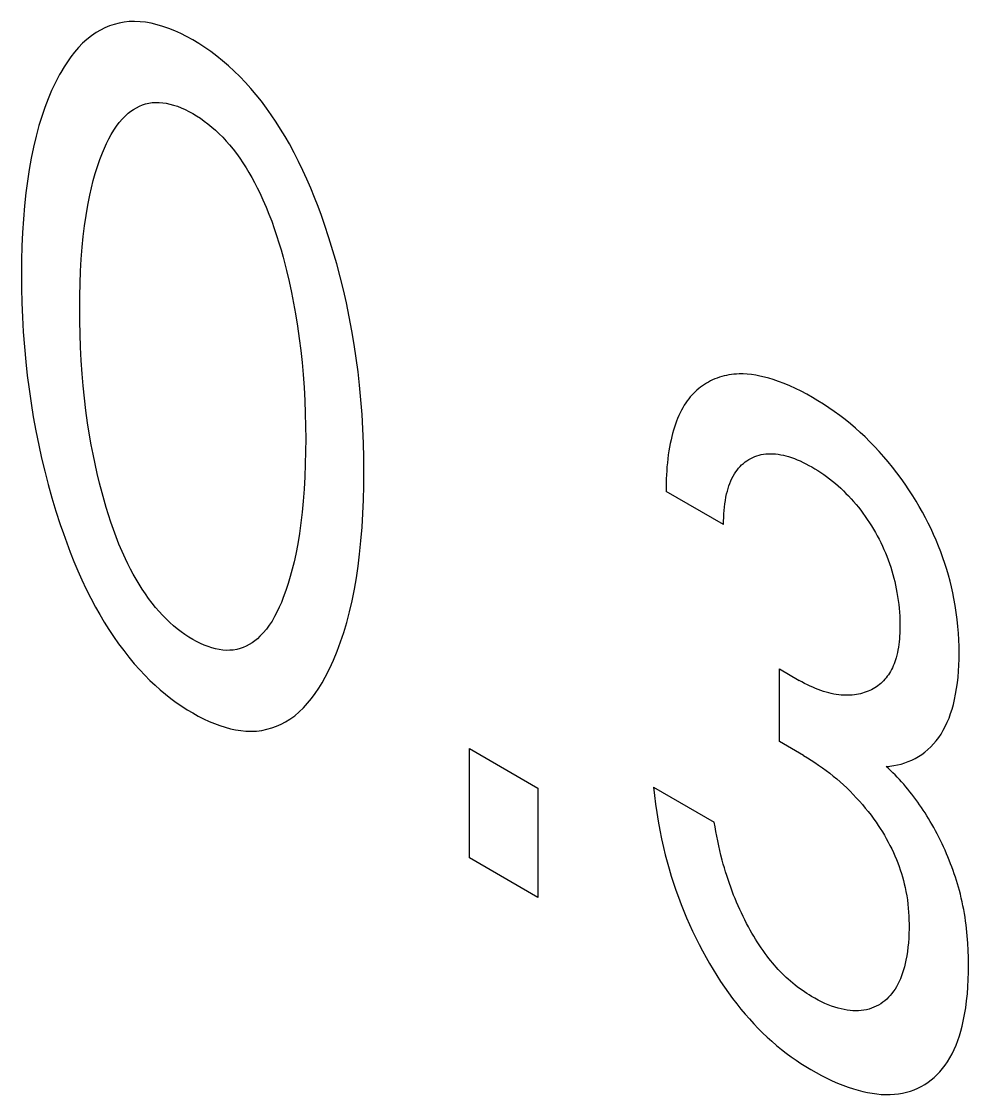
# Model space of a CAD drawing. Extents: x 0 to 420, y 0 to 297.
# Drawn here: x 181.178 to 183.203, y 114.337 to 116.633 of the extents above; entities that cross this region are included whole.
import ezdxf

# ---------------------------------------------------------------- set-up
doc = ezdxf.new("R2010")
doc.units = 0
doc.header["$LTSCALE"] = 23.1
doc.layers.add('40000_ISO', color=7, linetype='CONTINUOUS')

msp = doc.modelspace()

# ---------------------------------------------------------------- linework, layer by layer
at = {"layer": '40000_ISO', "color": 7, "linetype": 'CONTINUOUS'}
for p, q in [((181.3869, 116.6296), (181.3765, 116.6269)), ((181.3977, 116.6316), (181.3869, 116.6296)), ((181.4088, 116.6327), (181.3977, 116.6316)), ((181.4202, 116.6331), (181.4088, 116.6327)), ((181.4319, 116.6326), (181.4202, 116.6331)), ((181.4437, 116.6313), (181.4319, 116.6326)), ((181.4558, 116.6292), (181.4437, 116.6313)), ((181.4681, 116.6262), (181.4558, 116.6292)), ((181.3379, 116.6095), (181.3277, 116.6025)), ((181.347, 116.6148), (181.3379, 116.6095)), ((181.3565, 116.6195), (181.347, 116.6148)), ((181.3663, 116.6236), (181.3565, 116.6195)), ((181.3765, 116.6269), (181.3663, 116.6236)), ((181.4805, 116.6225), (181.4681, 116.6262)), ((181.4931, 116.6181), (181.4805, 116.6225)), ((181.5058, 116.613), (181.4931, 116.6181)), ((181.5186, 116.6071), (181.5058, 116.613)), ((181.5314, 116.6006), (181.5186, 116.6071)), ((181.3088, 116.5864), (181.3001, 116.5774)), ((181.3181, 116.5948), (181.3088, 116.5864)), ((181.3277, 116.6025), (181.3181, 116.5948)), ((181.5443, 116.5935), (181.5314, 116.6006)), ((181.5572, 116.5858), (181.5443, 116.5935)), ((181.5701, 116.5774), (181.5572, 116.5858)), ((181.2918, 116.5677), (181.2838, 116.5575)), ((181.3001, 116.5774), (181.2918, 116.5677)), ((181.5829, 116.5685), (181.5701, 116.5774)), ((181.5956, 116.5589), (181.5829, 116.5685)), ((181.2763, 116.5468), (181.2691, 116.5357)), ((181.2838, 116.5575), (181.2763, 116.5468)), ((181.6082, 116.5488), (181.5956, 116.5589)), ((181.6207, 116.5381), (181.6082, 116.5488)), ((181.633, 116.5269), (181.6207, 116.5381)), ((181.2597, 116.5196), (181.2509, 116.5028)), ((181.2623, 116.5242), (181.2597, 116.5196)), ((181.2691, 116.5357), (181.2623, 116.5242)), ((181.6451, 116.515), (181.633, 116.5269)), ((181.657, 116.5026), (181.6451, 116.515)), ((181.2509, 116.5028), (181.2427, 116.4854)), ((181.6687, 116.4897), (181.657, 116.5026)), ((181.2427, 116.4854), (181.2351, 116.4675)), ((181.6801, 116.4761), (181.6687, 116.4897)), ((181.6912, 116.4622), (181.6801, 116.4761)), ((181.2281, 116.449), (181.2215, 116.4299)), ((181.2351, 116.4675), (181.2281, 116.449)), ((181.4178, 116.4449), (181.4239, 116.4486)), ((181.4239, 116.4486), (181.4303, 116.4517)), ((181.4303, 116.4517), (181.4368, 116.4544)), ((181.4368, 116.4544), (181.4436, 116.4566)), ((181.4436, 116.4566), (181.4506, 116.4583)), ((181.4506, 116.4583), (181.4579, 116.4594)), ((181.4579, 116.4594), (181.4654, 116.4599)), ((181.4654, 116.4599), (181.4727, 116.4598)), ((181.4727, 116.4598), (181.4802, 116.4592)), ((181.4802, 116.4592), (181.4878, 116.4581)), ((181.4878, 116.4581), (181.4956, 116.4564)), ((181.4956, 116.4564), (181.5036, 116.4542)), ((181.5036, 116.4542), (181.5116, 116.4515)), ((181.5116, 116.4515), (181.5197, 116.4484)), ((181.5197, 116.4484), (181.5279, 116.4447)), ((181.702, 116.4478), (181.6912, 116.4622)), ((181.7124, 116.433), (181.702, 116.4478)), ((181.2215, 116.4299), (181.2156, 116.4104)), ((181.3874, 116.4172), (181.394, 116.4248)), ((181.394, 116.4248), (181.401, 116.4318)), ((181.401, 116.4318), (181.4064, 116.4366)), ((181.4064, 116.4366), (181.412, 116.4409)), ((181.412, 116.4409), (181.4178, 116.4449)), ((181.5279, 116.4447), (181.5361, 116.4406)), ((181.5361, 116.4406), (181.5443, 116.4361)), ((181.5443, 116.4361), (181.5525, 116.4311)), ((181.5525, 116.4311), (181.5607, 116.4258)), ((181.5607, 116.4258), (181.5689, 116.42)), ((181.7226, 116.4179), (181.7124, 116.433)), ((181.2156, 116.4104), (181.2094, 116.3876)), ((181.3699, 116.3914), (181.3754, 116.4004)), ((181.3754, 116.4004), (181.3812, 116.409)), ((181.3812, 116.409), (181.3874, 116.4172)), ((181.5689, 116.42), (181.577, 116.4138)), ((181.577, 116.4138), (181.585, 116.4072)), ((181.585, 116.4072), (181.5929, 116.4002)), ((181.5929, 116.4002), (181.6007, 116.3929)), ((181.7324, 116.4025), (181.7226, 116.4179)), ((181.7419, 116.3868), (181.7324, 116.4025)), ((181.2094, 116.3876), (181.2038, 116.3644)), ((181.36, 116.3722), (181.3648, 116.382)), ((181.3648, 116.382), (181.3699, 116.3914)), ((181.6007, 116.3929), (181.6084, 116.3852)), ((181.6084, 116.3852), (181.6159, 116.3772)), ((181.6159, 116.3772), (181.6232, 116.3688)), ((181.751, 116.371), (181.7419, 116.3868)), ((181.2038, 116.3644), (181.1989, 116.3406)), ((181.3511, 116.3519), (181.3554, 116.3622)), ((181.3554, 116.3622), (181.36, 116.3722)), ((181.6232, 116.3688), (181.6307, 116.3596)), ((181.6307, 116.3596), (181.6379, 116.3502)), ((181.7611, 116.3523), (181.751, 116.371)), ((181.1989, 116.3406), (181.1945, 116.3163)), ((181.3407, 116.323), (181.3457, 116.3376)), ((181.3457, 116.3376), (181.3511, 116.3519)), ((181.6379, 116.3502), (181.645, 116.3404)), ((181.645, 116.3404), (181.6518, 116.3303)), ((181.7708, 116.3335), (181.7611, 116.3523)), ((181.7799, 116.3144), (181.7708, 116.3335)), ((181.1945, 116.3163), (181.1908, 116.2916)), ((181.3317, 116.2928), (181.336, 116.308)), ((181.336, 116.308), (181.3407, 116.323)), ((181.6518, 116.3303), (181.6583, 116.32)), ((181.6583, 116.32), (181.6646, 116.3096)), ((181.6646, 116.3096), (181.6707, 116.2989)), ((181.7887, 116.2953), (181.7799, 116.3144)), ((181.1908, 116.2916), (181.1875, 116.2665)), ((181.3278, 116.2772), (181.3317, 116.2928)), ((181.6707, 116.2989), (181.6766, 116.2882)), ((181.6766, 116.2882), (181.6822, 116.2773)), ((181.7969, 116.2761), (181.7887, 116.2953)), ((181.1875, 116.2665), (181.1845, 116.2385)), ((181.3242, 116.2613), (181.3278, 116.2772)), ((181.6822, 116.2773), (181.6876, 116.2664)), ((181.6876, 116.2664), (181.6946, 116.2512)), ((181.8048, 116.2567), (181.7969, 116.2761)), ((181.3162, 116.218), (181.32, 116.2399)), ((181.32, 116.2399), (181.3242, 116.2613)), ((181.6946, 116.2512), (181.7012, 116.236)), ((181.8123, 116.2373), (181.8048, 116.2567)), ((181.1845, 116.2385), (181.1822, 116.21)), ((181.313, 116.1958), (181.3162, 116.218)), ((181.7012, 116.236), (181.7074, 116.2207)), ((181.7074, 116.2207), (181.7132, 116.2054)), ((181.8195, 116.2179), (181.8123, 116.2373)), ((181.8263, 116.1985), (181.8195, 116.2179)), ((181.1822, 116.21), (181.1804, 116.1812)), ((181.3103, 116.1732), (181.313, 116.1958)), ((181.7132, 116.2054), (181.7187, 116.1901)), ((181.8356, 116.1704), (181.8263, 116.1985)), ((181.1804, 116.1812), (181.1791, 116.152)), ((181.3081, 116.1503), (181.3103, 116.1732)), ((181.7187, 116.1901), (181.7238, 116.1747)), ((181.7238, 116.1747), (181.7286, 116.1594)), ((181.8443, 116.1423), (181.8356, 116.1704)), ((181.1791, 116.152), (181.1784, 116.1225)), ((181.3061, 116.1246), (181.3081, 116.1503)), ((181.7286, 116.1594), (181.7332, 116.1441)), ((181.3045, 116.0985), (181.3061, 116.1246)), ((181.7332, 116.1441), (181.7375, 116.1288)), ((181.7375, 116.1288), (181.739, 116.1232)), ((181.8524, 116.1142), (181.8443, 116.1423)), ((181.1784, 116.1225), (181.1782, 116.0927)), ((181.739, 116.1232), (181.745, 116.0998)), ((181.8599, 116.0863), (181.8524, 116.1142)), ((181.1782, 116.0927), (181.1784, 116.0621)), ((181.3035, 116.0722), (181.3045, 116.0985)), ((181.745, 116.0998), (181.7506, 116.0764)), ((181.8667, 116.0585), (181.8599, 116.0863)), ((181.1784, 116.0621), (181.1791, 116.0312)), ((181.3029, 116.0456), (181.3035, 116.0722)), ((181.7506, 116.0764), (181.7556, 116.0532)), ((181.873, 116.0308), (181.8667, 116.0585)), ((181.3027, 116.0188), (181.3029, 116.0456)), ((181.7556, 116.0532), (181.7602, 116.0301)), ((181.1791, 116.0312), (181.1803, 116.0001)), ((181.3029, 115.9914), (181.3027, 116.0188)), ((181.7602, 116.0301), (181.7644, 116.0072)), ((181.8792, 116.0009), (181.873, 116.0308)), ((181.1803, 116.0001), (181.1821, 115.9687)), ((181.3035, 115.9637), (181.3029, 115.9914)), ((181.7644, 116.0072), (181.7686, 115.9808)), ((181.8848, 115.9713), (181.8792, 116.0009)), ((181.1821, 115.9687), (181.1844, 115.937)), ((181.3045, 115.9358), (181.3035, 115.9637)), ((181.7686, 115.9808), (181.7723, 115.9547)), ((181.8897, 115.9418), (181.8848, 115.9713)), ((181.7723, 115.9547), (181.7755, 115.9288)), ((181.8941, 115.9125), (181.8897, 115.9418)), ((181.1844, 115.937), (181.1874, 115.905)), ((181.306, 115.9076), (181.3045, 115.9358)), ((181.7755, 115.9288), (181.7783, 115.903)), ((181.1874, 115.905), (181.1906, 115.8758)), ((181.308, 115.8792), (181.306, 115.9076)), ((181.7783, 115.903), (181.7805, 115.8775)), ((181.8978, 115.8834), (181.8941, 115.9125)), ((181.1906, 115.8758), (181.1943, 115.8463)), ((181.3102, 115.8533), (181.308, 115.8792)), ((181.7805, 115.8775), (181.7825, 115.8495)), ((181.9011, 115.8546), (181.8978, 115.8834)), ((182.6705, 115.8717), (182.6656, 115.87)), ((182.6755, 115.8732), (182.6705, 115.8717)), ((182.6806, 115.8745), (182.6755, 115.8732)), ((182.6858, 115.8757), (182.6806, 115.8745)), ((182.691, 115.8767), (182.6858, 115.8757)), ((182.6964, 115.8774), (182.691, 115.8767)), ((182.7017, 115.878), (182.6964, 115.8774)), ((182.7072, 115.8785), (182.7017, 115.878)), ((182.7128, 115.8787), (182.7072, 115.8785)), ((182.7214, 115.8787), (182.7128, 115.8787)), ((182.7302, 115.8782), (182.7214, 115.8787)), ((182.7392, 115.8773), (182.7302, 115.8782)), ((182.7482, 115.876), (182.7392, 115.8773)), ((182.7574, 115.8743), (182.7482, 115.876)), ((182.7667, 115.8722), (182.7574, 115.8743)), ((182.776, 115.8697), (182.7667, 115.8722)), ((181.3129, 115.8272), (181.3102, 115.8533)), ((181.7825, 115.8495), (181.784, 115.8217)), ((181.904, 115.8231), (181.9011, 115.8546)), ((182.6303, 115.8505), (182.6263, 115.8474)), ((182.6343, 115.8535), (182.6303, 115.8505)), ((182.6384, 115.8563), (182.6343, 115.8535)), ((182.6427, 115.859), (182.6384, 115.8563)), ((182.647, 115.8615), (182.6427, 115.859)), ((182.6514, 115.8638), (182.647, 115.8615)), ((182.6561, 115.866), (182.6514, 115.8638)), ((182.6608, 115.8681), (182.6561, 115.866)), ((182.6656, 115.87), (182.6608, 115.8681)), ((182.7854, 115.8669), (182.776, 115.8697)), ((182.7973, 115.8628), (182.7854, 115.8669)), ((182.8092, 115.8583), (182.7973, 115.8628)), ((182.8212, 115.8532), (182.8092, 115.8583)), ((182.8332, 115.8477), (182.8212, 115.8532)), ((181.1943, 115.8463), (181.1986, 115.8166)), ((181.3161, 115.8009), (181.3129, 115.8272)), ((182.6049, 115.8254), (182.6018, 115.8212)), ((182.6082, 115.8295), (182.6049, 115.8254)), ((182.6116, 115.8334), (182.6082, 115.8295)), ((182.6151, 115.8371), (182.6116, 115.8334)), ((182.6187, 115.8407), (182.6151, 115.8371)), ((182.6225, 115.8441), (182.6187, 115.8407)), ((182.6263, 115.8474), (182.6225, 115.8441)), ((182.8453, 115.8417), (182.8332, 115.8477)), ((182.8574, 115.8352), (182.8453, 115.8417)), ((182.8695, 115.8284), (182.8574, 115.8352)), ((182.8812, 115.8215), (182.8695, 115.8284)), ((181.1986, 115.8166), (181.2034, 115.7868)), ((181.784, 115.8217), (181.7851, 115.7942)), ((181.9064, 115.7919), (181.904, 115.8231)), ((182.5922, 115.8065), (182.5892, 115.801)), ((182.5954, 115.8118), (182.5922, 115.8065)), ((182.5987, 115.8169), (182.5954, 115.8118)), ((182.6018, 115.8212), (182.5987, 115.8169)), ((182.8929, 115.8142), (182.8812, 115.8215)), ((182.9046, 115.8065), (182.8929, 115.8142)), ((182.9162, 115.7984), (182.9046, 115.8065)), ((181.2034, 115.7868), (181.2089, 115.7567)), ((181.3197, 115.7744), (181.3161, 115.8009)), ((181.7851, 115.7942), (181.7857, 115.7669)), ((181.9082, 115.761), (181.9064, 115.7919)), ((182.5811, 115.7836), (182.5787, 115.7775)), ((182.5837, 115.7896), (182.5811, 115.7836)), ((182.5864, 115.7954), (182.5837, 115.7896)), ((182.5892, 115.801), (182.5864, 115.7954)), ((182.9278, 115.79), (182.9162, 115.7984)), ((182.9393, 115.7811), (182.9278, 115.79)), ((182.9508, 115.7719), (182.9393, 115.7811)), ((181.2089, 115.7567), (181.215, 115.7265)), ((181.3239, 115.7477), (181.3197, 115.7744)), ((181.7857, 115.7669), (181.7859, 115.7398)), ((181.9094, 115.7304), (181.9082, 115.761)), ((182.5723, 115.7584), (182.5704, 115.7517)), ((182.5743, 115.7649), (182.5723, 115.7584)), ((182.5764, 115.7713), (182.5743, 115.7649)), ((182.5787, 115.7775), (182.5764, 115.7713)), ((182.9613, 115.7629), (182.9508, 115.7719)), ((182.9718, 115.7536), (182.9613, 115.7629)), ((181.3275, 115.7274), (181.3239, 115.7477)), ((181.7859, 115.7398), (181.7857, 115.7126)), ((182.5671, 115.7381), (182.5654, 115.7301)), ((182.5687, 115.7449), (182.5671, 115.7381)), ((182.5704, 115.7517), (182.5687, 115.7449)), ((182.9822, 115.7439), (182.9718, 115.7536)), ((182.9925, 115.7338), (182.9822, 115.7439)), ((183.0026, 115.7235), (182.9925, 115.7338)), ((181.215, 115.7265), (181.2211, 115.6985)), ((181.3313, 115.707), (181.3275, 115.7274)), ((181.7857, 115.7126), (181.7851, 115.6856)), ((181.9102, 115.7), (181.9094, 115.7304)), ((182.5625, 115.7139), (182.5613, 115.7056)), ((182.5639, 115.7221), (182.5625, 115.7139)), ((182.5654, 115.7301), (182.5639, 115.7221)), ((183.0125, 115.7127), (183.0026, 115.7235)), ((183.0223, 115.7017), (183.0125, 115.7127)), ((181.2211, 115.6985), (181.2279, 115.6704)), ((181.3355, 115.6864), (181.3313, 115.707)), ((181.9104, 115.6699), (181.9102, 115.7)), ((182.5593, 115.6887), (182.5585, 115.6802)), ((182.5602, 115.6972), (182.5593, 115.6887)), ((182.5613, 115.7056), (182.5602, 115.6972)), ((182.7218, 115.6874), (182.7255, 115.6904)), ((182.7255, 115.6904), (182.7294, 115.6931)), ((182.7294, 115.6931), (182.7334, 115.6957)), ((182.7334, 115.6957), (182.7376, 115.698)), ((182.7376, 115.698), (182.7419, 115.7001)), ((182.7419, 115.7001), (182.7463, 115.702)), ((182.7463, 115.702), (182.7508, 115.7036)), ((182.7508, 115.7036), (182.7555, 115.705)), ((182.7555, 115.705), (182.7602, 115.7061)), ((182.7602, 115.7061), (182.7651, 115.707)), ((182.7651, 115.707), (182.77, 115.7076)), ((182.77, 115.7076), (182.7751, 115.708)), ((182.7751, 115.708), (182.7803, 115.7081)), ((182.7803, 115.7081), (182.7856, 115.708)), ((182.7856, 115.708), (182.7909, 115.7076)), ((182.7909, 115.7076), (182.7963, 115.7069)), ((182.7963, 115.7069), (182.8018, 115.706)), ((182.8018, 115.706), (182.8074, 115.7049)), ((182.8074, 115.7049), (182.813, 115.7035)), ((182.813, 115.7035), (182.8186, 115.7019)), ((182.8186, 115.7019), (182.8247, 115.6999)), ((182.8247, 115.6999), (182.8309, 115.6977)), ((182.8309, 115.6977), (182.837, 115.6952)), ((182.837, 115.6952), (182.8432, 115.6925)), ((182.8432, 115.6925), (182.8494, 115.6896)), ((182.8494, 115.6896), (182.8557, 115.6865)), ((183.0318, 115.6905), (183.0223, 115.7017)), ((183.0411, 115.6791), (183.0318, 115.6905)), ((181.2279, 115.6704), (181.2352, 115.6422)), ((181.3401, 115.6658), (181.3355, 115.6864)), ((181.3451, 115.6451), (181.3401, 115.6658)), ((181.7851, 115.6856), (181.7841, 115.6589)), ((181.9102, 115.6396), (181.9104, 115.6699)), ((182.5579, 115.6715), (182.5574, 115.6628)), ((182.5585, 115.6802), (182.5579, 115.6715)), ((182.6999, 115.66), (182.7026, 115.6647)), ((182.7026, 115.6647), (182.7054, 115.6691)), ((182.7054, 115.6691), (182.7084, 115.6732)), ((182.7084, 115.6732), (182.7115, 115.6771)), ((182.7115, 115.6771), (182.7148, 115.6807)), ((182.7148, 115.6807), (182.7182, 115.6842)), ((182.7182, 115.6842), (182.7218, 115.6874)), ((182.8557, 115.6865), (182.8619, 115.6832)), ((182.8619, 115.6832), (182.8681, 115.6797)), ((182.8681, 115.6797), (182.8745, 115.6759)), ((182.8745, 115.6759), (182.8809, 115.672)), ((182.8809, 115.672), (182.8873, 115.6678)), ((182.8873, 115.6678), (182.8936, 115.6635)), ((183.0501, 115.6673), (183.0411, 115.6791)), ((183.059, 115.6553), (183.0501, 115.6673)), ((181.2352, 115.6422), (181.2432, 115.6138)), ((181.3505, 115.6243), (181.3451, 115.6451)), ((181.7841, 115.6589), (181.7826, 115.6325)), ((182.5567, 115.6452), (182.5566, 115.6363)), ((182.557, 115.654), (182.5567, 115.6452)), ((182.5574, 115.6628), (182.557, 115.654)), ((182.691, 115.6393), (182.693, 115.6447)), ((182.693, 115.6447), (182.6951, 115.65)), ((182.6951, 115.65), (182.6974, 115.6551)), ((182.6974, 115.6551), (182.6999, 115.66)), ((182.8936, 115.6635), (182.8999, 115.659)), ((182.8999, 115.659), (182.9062, 115.6542)), ((182.9062, 115.6542), (182.9125, 115.6493)), ((182.9125, 115.6493), (182.9187, 115.6441)), ((182.9187, 115.6441), (182.9244, 115.6392)), ((183.0676, 115.6431), (183.059, 115.6553)), ((183.076, 115.6306), (183.0676, 115.6431)), ((181.3547, 115.6087), (181.3505, 115.6243)), ((181.7826, 115.6325), (181.7806, 115.6064)), ((181.9095, 115.6097), (181.9102, 115.6396)), ((182.5566, 115.6363), (182.5565, 115.6274)), ((182.6797, 115.5563), (182.5565, 115.6274)), ((182.6847, 115.6151), (182.6861, 115.6219)), ((182.6861, 115.6219), (182.6876, 115.6278)), ((182.6876, 115.6278), (182.6892, 115.6336)), ((182.6892, 115.6336), (182.691, 115.6393)), ((182.9244, 115.6392), (182.9301, 115.6341)), ((182.9301, 115.6341), (182.9357, 115.6288)), ((182.9357, 115.6288), (182.9412, 115.6233)), ((182.9412, 115.6233), (182.9467, 115.6177)), ((183.0842, 115.6179), (183.076, 115.6306)), ((181.2432, 115.6138), (181.2517, 115.5854)), ((181.3593, 115.593), (181.3547, 115.6087)), ((181.7806, 115.6064), (181.7784, 115.583)), ((181.9083, 115.58), (181.9095, 115.6097)), ((182.6815, 115.5938), (182.6824, 115.6011)), ((182.6824, 115.6011), (182.6834, 115.6082)), ((182.6834, 115.6082), (182.6847, 115.6151)), ((182.9467, 115.6177), (182.9521, 115.6118)), ((182.9521, 115.6118), (182.9574, 115.6059)), ((182.9574, 115.6059), (182.9627, 115.5997)), ((182.9627, 115.5997), (182.9677, 115.5935)), ((183.0912, 115.6064), (183.0842, 115.6179)), ((183.0981, 115.5948), (183.0912, 115.6064)), ((181.2517, 115.5854), (181.2609, 115.5569)), ((181.3641, 115.5773), (181.3593, 115.593)), ((181.3692, 115.5617), (181.3641, 115.5773)), ((181.7784, 115.583), (181.7757, 115.56)), ((181.9065, 115.5508), (181.9083, 115.58)), ((182.6799, 115.5716), (182.6803, 115.5791)), ((182.6803, 115.5791), (182.6808, 115.5865)), ((182.6808, 115.5865), (182.6815, 115.5938)), ((182.9677, 115.5935), (182.9727, 115.5872)), ((182.9727, 115.5872), (182.9775, 115.5807)), ((182.9775, 115.5807), (182.9823, 115.574)), ((182.9823, 115.574), (182.9869, 115.5673)), ((183.1047, 115.583), (183.0981, 115.5948)), ((183.1111, 115.5712), (183.1047, 115.583)), ((181.2609, 115.5569), (181.2678, 115.537)), ((181.3747, 115.546), (181.3692, 115.5617)), ((181.7757, 115.56), (181.7725, 115.5374)), ((181.9041, 115.5218), (181.9065, 115.5508)), ((182.6797, 115.564), (182.6799, 115.5716)), ((182.6797, 115.5563), (182.6797, 115.564)), ((182.9869, 115.5673), (182.9914, 115.5605)), ((182.9914, 115.5605), (182.9958, 115.5535)), ((182.9958, 115.5535), (183.0001, 115.5465)), ((183.1172, 115.5592), (183.1111, 115.5712)), ((183.1231, 115.5471), (183.1172, 115.5592)), ((181.2678, 115.537), (181.2749, 115.5171)), ((181.3805, 115.5303), (181.3747, 115.546)), ((181.3867, 115.5146), (181.3805, 115.5303)), ((181.7725, 115.5374), (181.7689, 115.5151)), ((183.0001, 115.5465), (183.0041, 115.5394)), ((183.0041, 115.5394), (183.0081, 115.5323)), ((183.0081, 115.5323), (183.0119, 115.5251)), ((183.1287, 115.535), (183.1231, 115.5471)), ((183.1341, 115.5228), (183.1287, 115.535)), ((181.2749, 115.5171), (181.2824, 115.4973)), ((181.3933, 115.499), (181.3867, 115.5146)), ((181.7689, 115.5151), (181.7647, 115.4932)), ((181.9012, 115.4933), (181.9041, 115.5218)), ((183.0119, 115.5251), (183.0155, 115.5179)), ((183.0155, 115.5179), (183.0191, 115.5106)), ((183.0191, 115.5106), (183.0224, 115.5033)), ((183.1392, 115.5105), (183.1341, 115.5228)), ((183.144, 115.498), (183.1392, 115.5105)), ((181.2824, 115.4973), (181.2904, 115.4774)), ((181.4004, 115.4834), (181.3933, 115.499)), ((181.4058, 115.4723), (181.4004, 115.4834)), ((181.7647, 115.4932), (181.7611, 115.477)), ((181.898, 115.4678), (181.9012, 115.4933)), ((183.0224, 115.5033), (183.0256, 115.4959)), ((183.0256, 115.4959), (183.0286, 115.4885)), ((183.0286, 115.4885), (183.0315, 115.4811)), ((183.0315, 115.4811), (183.0343, 115.4733)), ((183.1486, 115.4855), (183.144, 115.498)), ((183.1528, 115.4729), (183.1486, 115.4855)), ((181.2904, 115.4774), (181.2987, 115.4577)), ((181.4114, 115.4612), (181.4058, 115.4723)), ((181.4172, 115.4502), (181.4114, 115.4612)), ((181.7573, 115.4611), (181.753, 115.4454)), ((181.7611, 115.477), (181.7573, 115.4611)), ((181.8943, 115.4426), (181.898, 115.4678)), ((183.0343, 115.4733), (183.0369, 115.4654)), ((183.0369, 115.4654), (183.0394, 115.4576)), ((183.1568, 115.4604), (183.1528, 115.4729)), ((183.1604, 115.4479), (183.1568, 115.4604)), ((181.2987, 115.4577), (181.3075, 115.438)), ((181.3075, 115.438), (181.3167, 115.4185)), ((181.4233, 115.4394), (181.4172, 115.4502)), ((181.4297, 115.4287), (181.4233, 115.4394)), ((181.753, 115.4454), (181.7484, 115.4301)), ((181.89, 115.4179), (181.8943, 115.4426)), ((183.0394, 115.4576), (183.0416, 115.4498)), ((183.0416, 115.4498), (183.0437, 115.442)), ((183.0437, 115.442), (183.0456, 115.4343)), ((183.1638, 115.4354), (183.1604, 115.4479)), ((183.1668, 115.423), (183.1638, 115.4354)), ((181.3167, 115.4185), (181.3265, 115.3991)), ((181.4363, 115.4182), (181.4297, 115.4287)), ((181.4431, 115.408), (181.4363, 115.4182)), ((181.7435, 115.4151), (181.7381, 115.4005)), ((181.7484, 115.4301), (181.7435, 115.4151)), ((181.8852, 115.3936), (181.89, 115.4179)), ((183.0456, 115.4343), (183.0473, 115.4265)), ((183.0473, 115.4265), (183.0489, 115.4188)), ((183.0489, 115.4188), (183.0503, 115.4112)), ((183.1696, 115.4106), (183.1668, 115.423)), ((181.3265, 115.3991), (181.3367, 115.3798)), ((181.4501, 115.398), (181.4431, 115.408)), ((181.4575, 115.3883), (181.4501, 115.398)), ((181.7339, 115.3898), (181.7293, 115.3794)), ((181.7381, 115.4005), (181.7339, 115.3898)), ((181.8797, 115.3698), (181.8852, 115.3936)), ((183.0503, 115.4112), (183.0517, 115.4026)), ((183.0517, 115.4026), (183.053, 115.3941)), ((183.053, 115.3941), (183.054, 115.3857)), ((183.1721, 115.3984), (183.1696, 115.4106)), ((183.1749, 115.3832), (183.1721, 115.3984)), ((181.3367, 115.3798), (181.3458, 115.3637)), ((181.465, 115.3789), (181.4575, 115.3883)), ((181.4723, 115.3704), (181.465, 115.3789)), ((181.4798, 115.3623), (181.4723, 115.3704)), ((181.7245, 115.3693), (181.7194, 115.3595)), ((181.7293, 115.3794), (181.7245, 115.3693)), ((181.8736, 115.3466), (181.8797, 115.3698)), ((183.054, 115.3857), (183.0549, 115.3773)), ((183.0549, 115.3773), (183.0556, 115.369)), ((183.0556, 115.369), (183.0561, 115.3608)), ((183.1772, 115.3682), (183.1749, 115.3832)), ((183.1791, 115.3533), (183.1772, 115.3682)), ((181.3458, 115.3637), (181.3553, 115.3477)), ((181.3553, 115.3477), (181.3651, 115.332)), ((181.4875, 115.3545), (181.4798, 115.3623)), ((181.4954, 115.3471), (181.4875, 115.3545)), ((181.5033, 115.34), (181.4954, 115.3471)), ((181.7139, 115.3501), (181.7081, 115.3411)), ((181.7194, 115.3595), (181.7139, 115.3501)), ((181.8674, 115.3257), (181.8736, 115.3466)), ((183.0561, 115.3608), (183.0564, 115.3527)), ((183.0564, 115.3527), (183.0566, 115.3447)), ((183.0566, 115.3447), (183.0566, 115.3367)), ((183.1806, 115.3386), (183.1791, 115.3533)), ((181.3651, 115.332), (181.3753, 115.3166)), ((181.5114, 115.3333), (181.5033, 115.34)), ((181.5195, 115.327), (181.5114, 115.3333)), ((181.5277, 115.3212), (181.5195, 115.327)), ((181.536, 115.3157), (181.5277, 115.3212)), ((181.6953, 115.3247), (181.6882, 115.3173)), ((181.7019, 115.3327), (181.6953, 115.3247)), ((181.7081, 115.3411), (181.7019, 115.3327)), ((181.8607, 115.3053), (181.8674, 115.3257)), ((183.0563, 115.3241), (183.056, 115.3178)), ((183.0565, 115.3304), (183.0563, 115.3241)), ((183.0566, 115.3367), (183.0565, 115.3304)), ((183.1817, 115.3241), (183.1806, 115.3386)), ((183.1825, 115.3097), (183.1817, 115.3241)), ((181.3753, 115.3166), (181.3859, 115.3015)), ((181.3859, 115.3015), (181.3967, 115.2867)), ((181.5443, 115.3107), (181.536, 115.3157)), ((181.5526, 115.3062), (181.5443, 115.3107)), ((181.5608, 115.3021), (181.5526, 115.3062)), ((181.5691, 115.2984), (181.5608, 115.3021)), ((181.5772, 115.2953), (181.5691, 115.2984)), ((181.6653, 115.2997), (181.6589, 115.2963)), ((181.6713, 115.3035), (181.6653, 115.2997)), ((181.6772, 115.3077), (181.6713, 115.3035)), ((181.6828, 115.3123), (181.6772, 115.3077)), ((181.6882, 115.3173), (181.6828, 115.3123)), ((181.8534, 115.2855), (181.8607, 115.3053)), ((183.0542, 115.2996), (183.0534, 115.2938)), ((183.0549, 115.3056), (183.0542, 115.2996)), ((183.0555, 115.3117), (183.0549, 115.3056)), ((183.056, 115.3178), (183.0555, 115.3117)), ((183.183, 115.2955), (183.1825, 115.3097)), ((181.3967, 115.2867), (181.4079, 115.2724)), ((181.5853, 115.2927), (181.5772, 115.2953)), ((181.5932, 115.2905), (181.5853, 115.2927)), ((181.6011, 115.2889), (181.5932, 115.2905)), ((181.6087, 115.2879), (181.6011, 115.2889)), ((181.6162, 115.2873), (181.6087, 115.2879)), ((181.6236, 115.2874), (181.6162, 115.2873)), ((181.6311, 115.288), (181.6236, 115.2874)), ((181.6384, 115.2893), (181.6311, 115.288)), ((181.6455, 115.2911), (181.6384, 115.2893)), ((181.6523, 115.2935), (181.6455, 115.2911)), ((181.6589, 115.2963), (181.6523, 115.2935)), ((181.8454, 115.2663), (181.8534, 115.2855)), ((183.05, 115.2769), (183.0486, 115.2715)), ((183.0513, 115.2824), (183.05, 115.2769)), ((183.0524, 115.288), (183.0513, 115.2824)), ((183.0534, 115.2938), (183.0524, 115.288)), ((183.1831, 115.2814), (183.183, 115.2955)), ((183.183, 115.2682), (183.1831, 115.2814)), ((181.4079, 115.2724), (181.4194, 115.2586)), ((181.4194, 115.2586), (181.4311, 115.2453)), ((181.8368, 115.2477), (181.8454, 115.2663)), ((183.0424, 115.2542), (183.0406, 115.2501)), ((183.0441, 115.2583), (183.0424, 115.2542)), ((183.0457, 115.2626), (183.0441, 115.2583)), ((183.0472, 115.267), (183.0457, 115.2626)), ((183.0486, 115.2715), (183.0472, 115.267)), ((183.1819, 115.2425), (183.1826, 115.2553)), ((183.1826, 115.2553), (183.183, 115.2682)), ((181.4311, 115.2453), (181.4418, 115.234)), ((181.4418, 115.234), (181.4527, 115.2231)), ((181.8209, 115.2177), (181.8276, 115.2298)), ((181.8276, 115.2298), (181.8368, 115.2477)), ((182.7988, 115.2475), (182.8412, 115.223)), ((182.7988, 115.0921), (182.7988, 115.2475)), ((183.0272, 115.2285), (183.0246, 115.2254)), ((183.0297, 115.2318), (183.0272, 115.2285)), ((183.0321, 115.2352), (183.0297, 115.2318)), ((183.0344, 115.2387), (183.0321, 115.2352)), ((183.0366, 115.2424), (183.0344, 115.2387)), ((183.0386, 115.2462), (183.0366, 115.2424)), ((183.0406, 115.2501), (183.0386, 115.2462)), ((183.1795, 115.2175), (183.1809, 115.2299)), ((183.1809, 115.2299), (183.1819, 115.2425)), ((181.4527, 115.2231), (181.4638, 115.2127)), ((181.4638, 115.2127), (181.475, 115.2028)), ((181.8062, 115.1949), (181.8137, 115.2061)), ((181.8137, 115.2061), (181.8209, 115.2177)), ((182.8471, 115.2197), (182.8412, 115.223)), ((182.8529, 115.2166), (182.8471, 115.2197)), ((182.8587, 115.2136), (182.8529, 115.2166)), ((182.8645, 115.2108), (182.8587, 115.2136)), ((182.8703, 115.2082), (182.8645, 115.2108)), ((182.8761, 115.2057), (182.8703, 115.2082)), ((182.8819, 115.2034), (182.8761, 115.2057)), ((183.0028, 115.207), (182.9993, 115.205)), ((183.0062, 115.2092), (183.0028, 115.207)), ((183.0095, 115.2115), (183.0062, 115.2092)), ((183.0127, 115.214), (183.0095, 115.2115)), ((183.0158, 115.2166), (183.0127, 115.214)), ((183.0189, 115.2194), (183.0158, 115.2166)), ((183.0218, 115.2223), (183.0189, 115.2194)), ((183.0246, 115.2254), (183.0218, 115.2223)), ((183.1758, 115.1936), (183.1779, 115.2054)), ((183.1779, 115.2054), (183.1795, 115.2175)), ((181.475, 115.2028), (181.4863, 115.1933)), ((181.4863, 115.1933), (181.4978, 115.1843)), ((181.4978, 115.1843), (181.5093, 115.1758)), ((181.7901, 115.174), (181.7984, 115.1842)), ((181.7984, 115.1842), (181.8062, 115.1949)), ((182.8876, 115.2013), (182.8819, 115.2034)), ((182.8933, 115.1994), (182.8876, 115.2013)), ((182.8988, 115.1977), (182.8933, 115.1994)), ((182.9043, 115.1962), (182.8988, 115.1977)), ((182.9097, 115.1949), (182.9043, 115.1962)), ((182.9151, 115.1938), (182.9097, 115.1949)), ((182.9204, 115.1929), (182.9151, 115.1938)), ((182.9257, 115.1922), (182.9204, 115.1929)), ((182.9309, 115.1917), (182.9257, 115.1922)), ((182.936, 115.1913), (182.9309, 115.1917)), ((182.9411, 115.1911), (182.936, 115.1913)), ((182.9458, 115.1911), (182.9411, 115.1911)), ((182.9503, 115.1913), (182.9458, 115.1911)), ((182.9548, 115.1917), (182.9503, 115.1913)), ((182.9593, 115.1921), (182.9548, 115.1917)), ((182.9637, 115.1928), (182.9593, 115.1921)), ((182.968, 115.1936), (182.9637, 115.1928)), ((182.9722, 115.1945), (182.968, 115.1936)), ((182.9764, 115.1956), (182.9722, 115.1945)), ((182.9805, 115.1969), (182.9764, 115.1956)), ((182.9846, 115.1983), (182.9805, 115.1969)), ((182.9884, 115.1998), (182.9846, 115.1983)), ((182.9921, 115.2014), (182.9884, 115.1998)), ((182.9957, 115.2031), (182.9921, 115.2014)), ((182.9993, 115.205), (182.9957, 115.2031)), ((183.1735, 115.182), (183.1758, 115.1936)), ((181.5093, 115.1758), (181.521, 115.1678)), ((181.521, 115.1678), (181.5326, 115.1603)), ((181.5326, 115.1603), (181.5443, 115.1533)), ((181.7721, 115.1556), (181.7813, 115.1645)), ((181.7813, 115.1645), (181.7901, 115.174)), ((183.1651, 115.152), (183.1682, 115.1617)), ((183.1682, 115.1617), (183.171, 115.1717)), ((183.171, 115.1717), (183.1735, 115.182)), ((181.5443, 115.1533), (181.556, 115.1468)), ((181.556, 115.1468), (181.5677, 115.1408)), ((181.5677, 115.1408), (181.5793, 115.1354)), ((181.7431, 115.1343), (181.7522, 115.14)), ((181.7522, 115.14), (181.7624, 115.1474)), ((181.7624, 115.1474), (181.7721, 115.1556)), ((183.1578, 115.1334), (183.1616, 115.1425)), ((183.1616, 115.1425), (183.1651, 115.152)), ((181.5793, 115.1354), (181.5909, 115.1305)), ((181.5909, 115.1305), (181.6024, 115.1263)), ((181.6024, 115.1263), (181.6138, 115.1226)), ((181.6138, 115.1226), (181.625, 115.1196)), ((181.625, 115.1196), (181.6361, 115.1172)), ((181.6361, 115.1172), (181.647, 115.1155)), ((181.647, 115.1155), (181.6577, 115.1145)), ((181.6577, 115.1145), (181.6695, 115.1142)), ((181.6695, 115.1142), (181.681, 115.1147)), ((181.681, 115.1147), (181.6922, 115.1161)), ((181.6922, 115.1161), (181.703, 115.1183)), ((181.703, 115.1183), (181.7136, 115.1213)), ((181.7136, 115.1213), (181.7238, 115.1249)), ((181.7238, 115.1249), (181.7336, 115.1293)), ((181.7336, 115.1293), (181.7431, 115.1343)), ((183.1445, 115.1082), (183.1493, 115.1163)), ((183.1493, 115.1163), (183.1537, 115.1247)), ((183.1537, 115.1247), (183.1578, 115.1334)), ((182.8506, 115.0621), (182.7988, 115.0921)), ((183.1286, 115.0871), (183.1342, 115.0937)), ((183.1342, 115.0937), (183.1395, 115.1008)), ((183.1395, 115.1008), (183.1445, 115.1082)), ((182.1359, 115.0774), (182.2826, 114.9927)), ((182.1359, 114.8432), (182.1359, 115.0774)), ((183.1033, 115.0646), (183.11, 115.0696)), ((183.11, 115.0696), (183.1165, 115.075)), ((183.1165, 115.075), (183.1227, 115.0808)), ((183.1227, 115.0808), (183.1286, 115.0871)), ((182.8506, 115.0621), (182.8587, 115.0574)), ((182.8587, 115.0574), (182.8668, 115.0524)), ((182.8668, 115.0524), (182.8748, 115.0473)), ((182.8748, 115.0473), (182.8828, 115.0419)), ((183.0593, 115.0441), (183.067, 115.0465)), ((183.067, 115.0465), (183.0745, 115.0492)), ((183.0745, 115.0492), (183.082, 115.0524)), ((183.082, 115.0524), (183.0893, 115.056)), ((183.0893, 115.056), (183.0963, 115.06)), ((183.0963, 115.06), (183.1033, 115.0646)), ((182.8828, 115.0419), (182.8909, 115.0362)), ((182.8909, 115.0362), (182.8989, 115.0304)), ((182.8989, 115.0304), (182.9068, 115.0243)), ((182.9068, 115.0243), (182.9141, 115.0184)), ((183.027, 115.039), (183.0353, 115.0397)), ((183.0319, 115.0346), (183.027, 115.039)), ((183.0367, 115.03), (183.0319, 115.0346)), ((183.0353, 115.0397), (183.0435, 115.0407)), ((183.0415, 115.0254), (183.0367, 115.03)), ((183.0463, 115.0206), (183.0415, 115.0254)), ((183.0435, 115.0407), (183.0514, 115.0422)), ((183.0514, 115.0422), (183.0593, 115.0441)), ((182.9141, 115.0184), (182.9214, 115.0124)), ((182.9214, 115.0124), (182.9286, 115.0061)), ((182.9286, 115.0061), (182.9358, 114.9996)), ((182.9358, 114.9996), (182.9429, 114.9929)), ((183.051, 115.0158), (183.0463, 115.0206)), ((183.0556, 115.0108), (183.051, 115.0158)), ((183.0602, 115.0058), (183.0556, 115.0108)), ((183.0647, 115.0006), (183.0602, 115.0058)), ((183.0692, 114.9954), (183.0647, 115.0006)), ((182.2826, 114.9927), (182.2826, 114.7585)), ((182.5296, 114.9947), (182.6595, 114.9197)), ((182.5296, 114.9947), (182.5316, 114.9767)), ((182.5316, 114.9767), (182.5339, 114.9584)), ((182.9429, 114.9929), (182.9499, 114.9861)), ((182.9499, 114.9861), (182.9568, 114.979)), ((182.9568, 114.979), (182.9634, 114.972)), ((183.0736, 114.9901), (183.0692, 114.9954)), ((183.0779, 114.9848), (183.0736, 114.9901)), ((183.0822, 114.9793), (183.0779, 114.9848)), ((183.0864, 114.9738), (183.0822, 114.9793)), ((182.5339, 114.9584), (182.5365, 114.94)), ((182.9634, 114.972), (182.9699, 114.9648)), ((182.9699, 114.9648), (182.9763, 114.9575)), ((182.9763, 114.9575), (182.9826, 114.9499)), ((183.0906, 114.9682), (183.0864, 114.9738)), ((183.0946, 114.9625), (183.0906, 114.9682)), ((183.0987, 114.9568), (183.0946, 114.9625)), ((183.1026, 114.951), (183.0987, 114.9568)), ((182.5365, 114.94), (182.5396, 114.9215)), ((182.9826, 114.9499), (182.9888, 114.9422)), ((182.9888, 114.9422), (182.9948, 114.9344)), ((182.9948, 114.9344), (183.0007, 114.9263)), ((183.1065, 114.9452), (183.1026, 114.951)), ((183.1103, 114.9393), (183.1065, 114.9452)), ((183.1141, 114.9333), (183.1103, 114.9393)), ((183.1178, 114.9273), (183.1141, 114.9333)), ((182.5396, 114.9215), (182.543, 114.9028)), ((182.6612, 114.9097), (182.6595, 114.9197)), ((182.6629, 114.8997), (182.6612, 114.9097)), ((183.0007, 114.9263), (183.0055, 114.9196)), ((183.0055, 114.9196), (183.0101, 114.9127)), ((183.0101, 114.9127), (183.0147, 114.9058)), ((183.1214, 114.9213), (183.1178, 114.9273)), ((183.1249, 114.9152), (183.1214, 114.9213)), ((183.1288, 114.9083), (183.1249, 114.9152)), ((183.1326, 114.9014), (183.1288, 114.9083)), ((182.543, 114.9028), (182.5468, 114.884)), ((182.5468, 114.884), (182.5511, 114.8651)), ((182.6649, 114.8896), (182.6629, 114.8997)), ((182.6669, 114.8794), (182.6649, 114.8896)), ((183.0147, 114.9058), (183.0191, 114.8987)), ((183.0191, 114.8987), (183.0234, 114.8916)), ((183.0234, 114.8916), (183.0275, 114.8844)), ((183.0275, 114.8844), (183.0315, 114.8771)), ((183.1362, 114.8945), (183.1326, 114.9014)), ((183.1398, 114.8876), (183.1362, 114.8945)), ((183.1433, 114.8806), (183.1398, 114.8876)), ((182.5511, 114.8651), (182.5547, 114.85)), ((182.6691, 114.8692), (182.6669, 114.8794)), ((182.6715, 114.859), (182.6691, 114.8692)), ((183.0315, 114.8771), (183.0354, 114.8698)), ((183.0354, 114.8698), (183.0391, 114.8624)), ((183.0391, 114.8624), (183.0426, 114.8549)), ((183.1467, 114.8735), (183.1433, 114.8806)), ((183.15, 114.8665), (183.1467, 114.8735)), ((183.1532, 114.8594), (183.15, 114.8665)), ((182.2826, 114.7585), (182.1359, 114.8432)), ((182.5547, 114.85), (182.5587, 114.8348)), ((182.674, 114.8487), (182.6715, 114.859)), ((182.6766, 114.8384), (182.674, 114.8487)), ((182.6789, 114.8301), (182.6766, 114.8384)), ((183.0426, 114.8549), (183.0459, 114.8475)), ((183.0459, 114.8475), (183.0491, 114.84)), ((183.0491, 114.84), (183.052, 114.8325)), ((183.1563, 114.8522), (183.1532, 114.8594)), ((183.1593, 114.8451), (183.1563, 114.8522)), ((183.1622, 114.838), (183.1593, 114.8451)), ((183.165, 114.8308), (183.1622, 114.838)), ((182.5587, 114.8348), (182.5629, 114.8196)), ((182.5629, 114.8196), (182.5675, 114.8044)), ((182.6813, 114.8218), (182.6789, 114.8301)), ((182.6837, 114.8135), (182.6813, 114.8218)), ((183.052, 114.8325), (183.0548, 114.825)), ((183.0548, 114.825), (183.0574, 114.8174)), ((183.0574, 114.8174), (183.0598, 114.8099)), ((183.1678, 114.8237), (183.165, 114.8308)), ((183.1704, 114.8165), (183.1678, 114.8237)), ((183.1729, 114.8093), (183.1704, 114.8165)), ((182.5675, 114.8044), (182.5723, 114.7892)), ((182.6863, 114.8052), (182.6837, 114.8135)), ((182.689, 114.7969), (182.6863, 114.8052)), ((182.6919, 114.7886), (182.689, 114.7969)), ((183.0598, 114.8099), (183.0621, 114.8024)), ((183.0621, 114.8024), (183.0642, 114.7949)), ((183.0642, 114.7949), (183.066, 114.7875)), ((183.1752, 114.8022), (183.1729, 114.8093)), ((183.1775, 114.795), (183.1752, 114.8022)), ((183.1797, 114.7879), (183.1775, 114.795)), ((182.5723, 114.7892), (182.5774, 114.774)), ((182.5774, 114.774), (182.5828, 114.7588)), ((182.6948, 114.7803), (182.6919, 114.7886)), ((182.6979, 114.7719), (182.6948, 114.7803)), ((182.7011, 114.7636), (182.6979, 114.7719)), ((183.066, 114.7875), (183.0677, 114.7801)), ((183.0677, 114.7801), (183.0696, 114.771)), ((183.0696, 114.771), (183.0712, 114.7621)), ((183.1818, 114.7808), (183.1797, 114.7879)), ((183.1837, 114.7737), (183.1818, 114.7808)), ((183.1859, 114.7653), (183.1837, 114.7737)), ((182.5828, 114.7588), (182.5885, 114.7436)), ((182.7042, 114.756), (182.7011, 114.7636)), ((182.7074, 114.7483), (182.7042, 114.756)), ((182.7107, 114.7406), (182.7074, 114.7483)), ((183.0712, 114.7621), (183.0725, 114.7532)), ((183.0725, 114.7532), (183.0736, 114.7444)), ((183.1879, 114.7571), (183.1859, 114.7653)), ((183.1898, 114.7488), (183.1879, 114.7571)), ((183.1915, 114.7406), (183.1898, 114.7488)), ((182.5885, 114.7436), (182.5943, 114.7292)), ((182.5943, 114.7292), (182.6003, 114.7148)), ((182.7141, 114.733), (182.7107, 114.7406)), ((182.7176, 114.7254), (182.7141, 114.733)), ((182.7213, 114.7178), (182.7176, 114.7254)), ((183.0736, 114.7444), (183.0745, 114.7357)), ((183.0745, 114.7357), (183.0752, 114.7271)), ((183.0752, 114.7271), (183.0756, 114.7186)), ((183.1931, 114.7324), (183.1915, 114.7406)), ((183.1945, 114.7243), (183.1931, 114.7324)), ((183.1958, 114.7162), (183.1945, 114.7243)), ((182.6003, 114.7148), (182.6066, 114.7005)), ((182.6066, 114.7005), (182.6131, 114.6863)), ((182.725, 114.7103), (182.7213, 114.7178)), ((182.7289, 114.7028), (182.725, 114.7103)), ((182.7329, 114.6953), (182.7289, 114.7028)), ((183.0756, 114.7186), (183.076, 114.7101)), ((183.076, 114.7101), (183.0761, 114.7018)), ((183.0761, 114.7018), (183.0761, 114.6915)), ((183.197, 114.7081), (183.1958, 114.7162)), ((183.1981, 114.7001), (183.197, 114.7081)), ((182.6131, 114.6863), (182.6199, 114.6721)), ((182.7365, 114.6888), (182.7329, 114.6953)), ((182.7401, 114.6824), (182.7365, 114.6888)), ((182.7439, 114.676), (182.7401, 114.6824)), ((183.0759, 114.6814), (183.0754, 114.6715)), ((183.0761, 114.6915), (183.0759, 114.6814)), ((183.1991, 114.6921), (183.1981, 114.7001)), ((183.1999, 114.6842), (183.1991, 114.6921)), ((183.2007, 114.6763), (183.1999, 114.6842)), ((182.6199, 114.6721), (182.627, 114.6581)), ((182.627, 114.6581), (182.6344, 114.6441)), ((182.7477, 114.6696), (182.7439, 114.676)), ((182.7517, 114.6633), (182.7477, 114.6696)), ((182.7557, 114.6571), (182.7517, 114.6633)), ((182.7598, 114.6509), (182.7557, 114.6571)), ((183.0747, 114.6617), (183.0737, 114.652)), ((183.0754, 114.6715), (183.0747, 114.6617)), ((183.2019, 114.6606), (183.2007, 114.6763)), ((183.2027, 114.6451), (183.2019, 114.6606)), ((182.6344, 114.6441), (182.642, 114.6302)), ((182.764, 114.6449), (182.7598, 114.6509)), ((182.7683, 114.6389), (182.764, 114.6449)), ((182.7727, 114.633), (182.7683, 114.6389)), ((182.7765, 114.6281), (182.7727, 114.633)), ((183.0711, 114.6333), (183.0694, 114.6242)), ((183.0725, 114.6426), (183.0711, 114.6333)), ((183.0737, 114.652), (183.0725, 114.6426)), ((183.2031, 114.6297), (183.2027, 114.6451)), ((182.642, 114.6302), (182.6495, 114.6172)), ((182.6495, 114.6172), (182.6572, 114.6043)), ((182.7803, 114.6232), (182.7765, 114.6281)), ((182.7843, 114.6184), (182.7803, 114.6232)), ((182.7883, 114.6137), (182.7843, 114.6184)), ((182.7923, 114.609), (182.7883, 114.6137)), ((182.7964, 114.6045), (182.7923, 114.609)), ((183.0662, 114.6104), (183.0643, 114.6037)), ((183.0679, 114.6172), (183.0662, 114.6104)), ((183.0694, 114.6242), (183.0679, 114.6172)), ((183.2033, 114.6146), (183.2031, 114.6297)), ((183.2032, 114.5986), (183.2033, 114.6146)), ((182.6572, 114.6043), (182.6651, 114.5916)), ((182.6651, 114.5916), (182.6732, 114.579)), ((182.8005, 114.6001), (182.7964, 114.6045)), ((182.8047, 114.5958), (182.8005, 114.6001)), ((182.809, 114.5916), (182.8047, 114.5958)), ((182.8132, 114.5875), (182.809, 114.5916)), ((182.8175, 114.5835), (182.8132, 114.5875)), ((183.0601, 114.5908), (183.0576, 114.5846)), ((183.0623, 114.5971), (183.0601, 114.5908)), ((183.0643, 114.6037), (183.0623, 114.5971)), ((183.2027, 114.5828), (183.2032, 114.5986)), ((182.6732, 114.579), (182.6816, 114.5666)), ((182.6816, 114.5666), (182.6901, 114.5544)), ((182.8224, 114.5792), (182.8175, 114.5835)), ((182.8273, 114.575), (182.8224, 114.5792)), ((182.8323, 114.571), (182.8273, 114.575)), ((182.8372, 114.5671), (182.8323, 114.571)), ((182.8422, 114.5634), (182.8372, 114.5671)), ((182.8473, 114.5598), (182.8422, 114.5634)), ((183.0462, 114.5624), (183.0429, 114.5577)), ((183.0492, 114.5674), (183.0462, 114.5624)), ((183.0522, 114.5729), (183.0492, 114.5674)), ((183.055, 114.5786), (183.0522, 114.5729)), ((183.0576, 114.5846), (183.055, 114.5786)), ((183.2008, 114.552), (183.2019, 114.5672)), ((183.2019, 114.5672), (183.2027, 114.5828)), ((182.6901, 114.5544), (182.6989, 114.5424)), ((182.6989, 114.5424), (182.7079, 114.5307)), ((182.8523, 114.5563), (182.8473, 114.5598)), ((182.8574, 114.553), (182.8523, 114.5563)), ((182.8624, 114.5498), (182.8574, 114.553)), ((182.8675, 114.5468), (182.8624, 114.5498)), ((182.8747, 114.5427), (182.8675, 114.5468)), ((182.8819, 114.5388), (182.8747, 114.5427)), ((183.0283, 114.5411), (183.0242, 114.5375)), ((183.0322, 114.5449), (183.0283, 114.5411)), ((183.036, 114.5489), (183.0322, 114.5449)), ((183.0395, 114.5532), (183.036, 114.5489)), ((183.0429, 114.5577), (183.0395, 114.5532)), ((183.1992, 114.537), (183.2008, 114.552)), ((182.7079, 114.5307), (182.7167, 114.5197)), ((182.7167, 114.5197), (182.7257, 114.509)), ((182.8891, 114.5352), (182.8819, 114.5388)), ((182.8963, 114.5319), (182.8891, 114.5352)), ((182.9034, 114.5289), (182.8963, 114.5319)), ((182.9105, 114.5261), (182.9034, 114.5289)), ((182.9176, 114.5237), (182.9105, 114.5261)), ((182.9246, 114.5216), (182.9176, 114.5237)), ((182.9311, 114.5199), (182.9246, 114.5216)), ((182.9374, 114.5185), (182.9311, 114.5199)), ((182.9438, 114.5174), (182.9374, 114.5185)), ((182.95, 114.5165), (182.9438, 114.5174)), ((182.9562, 114.516), (182.95, 114.5165)), ((182.9797, 114.5171), (182.974, 114.5164)), ((182.9852, 114.5182), (182.9797, 114.5171)), ((182.9906, 114.5196), (182.9852, 114.5182)), ((182.9959, 114.5214), (182.9906, 114.5196)), ((183.0011, 114.5234), (182.9959, 114.5214)), ((183.006, 114.5257), (183.0011, 114.5234)), ((183.0109, 114.5283), (183.006, 114.5257)), ((183.0155, 114.5312), (183.0109, 114.5283)), ((183.0199, 114.5342), (183.0155, 114.5312)), ((183.0242, 114.5375), (183.0199, 114.5342)), ((183.1949, 114.5079), (183.1973, 114.5223)), ((183.1973, 114.5223), (183.1992, 114.537)), ((182.7257, 114.509), (182.7348, 114.4985)), ((182.7348, 114.4985), (182.7441, 114.4883)), ((182.9622, 114.5158), (182.9562, 114.516)), ((182.9681, 114.5159), (182.9622, 114.5158)), ((182.974, 114.5164), (182.9681, 114.5159)), ((183.1896, 114.483), (183.1921, 114.4938)), ((183.1921, 114.4938), (183.1949, 114.5079)), ((182.7441, 114.4883), (182.7536, 114.4784)), ((182.7536, 114.4784), (182.7631, 114.4688)), ((183.1837, 114.4621), (183.1868, 114.4725)), ((183.1868, 114.4725), (183.1896, 114.483)), ((182.7631, 114.4688), (182.7728, 114.4596)), ((182.7728, 114.4596), (182.7826, 114.4507)), ((182.7826, 114.4507), (182.7928, 114.4419)), ((183.1766, 114.4424), (183.1803, 114.4521)), ((183.1803, 114.4521), (183.1837, 114.4621)), ((182.7928, 114.4419), (182.8031, 114.4334)), ((182.8031, 114.4334), (182.8135, 114.4253)), ((182.8135, 114.4253), (182.824, 114.4176)), ((183.1682, 114.424), (183.1725, 114.433)), ((183.1725, 114.433), (183.1766, 114.4424)), ((182.824, 114.4176), (182.8345, 114.4103)), ((182.8345, 114.4103), (182.845, 114.4032)), ((182.845, 114.4032), (182.8556, 114.3965)), ((183.1534, 114.3995), (183.1584, 114.407)), ((183.1584, 114.407), (183.1635, 114.4153)), ((183.1635, 114.4153), (183.1682, 114.424)), ((182.8556, 114.3965), (182.8661, 114.3902)), ((182.8661, 114.3902), (182.8776, 114.3836)), ((182.8776, 114.3836), (182.889, 114.3774)), ((183.1301, 114.3735), (183.1363, 114.3794)), ((183.1363, 114.3794), (183.1423, 114.3857)), ((183.1423, 114.3857), (183.148, 114.3924)), ((183.148, 114.3924), (183.1534, 114.3995)), ((182.889, 114.3774), (182.9005, 114.3716)), ((182.9005, 114.3716), (182.9119, 114.3662)), ((182.9119, 114.3662), (182.9232, 114.3612)), ((182.9232, 114.3612), (182.9345, 114.3567)), ((182.9345, 114.3567), (182.9458, 114.3526)), ((183.1024, 114.3541), (183.1097, 114.3583)), ((183.1097, 114.3583), (183.1168, 114.363)), ((183.1168, 114.363), (183.1236, 114.368)), ((183.1236, 114.368), (183.1301, 114.3735)), ((182.9458, 114.3526), (182.957, 114.3489)), ((182.957, 114.3489), (182.9672, 114.3459)), ((182.9672, 114.3459), (182.9773, 114.3433)), ((182.9773, 114.3433), (182.9874, 114.3411)), ((182.9874, 114.3411), (182.9973, 114.3394)), ((182.9973, 114.3394), (183.0071, 114.338)), ((183.0071, 114.338), (183.0168, 114.3372)), ((183.0168, 114.3372), (183.0264, 114.3368)), ((183.0264, 114.3368), (183.0357, 114.3368)), ((183.0357, 114.3368), (183.0448, 114.3374)), ((183.0448, 114.3374), (183.0536, 114.3384)), ((183.0536, 114.3384), (183.0623, 114.3399)), ((183.0623, 114.3399), (183.0707, 114.3418)), ((183.0707, 114.3418), (183.079, 114.3442)), ((183.079, 114.3442), (183.087, 114.3471)), ((183.087, 114.3471), (183.0948, 114.3504)), ((183.0948, 114.3504), (183.1024, 114.3541))]:
    msp.add_line(p, q, dxfattribs=at)

doc.saveas('drawing.dxf')
